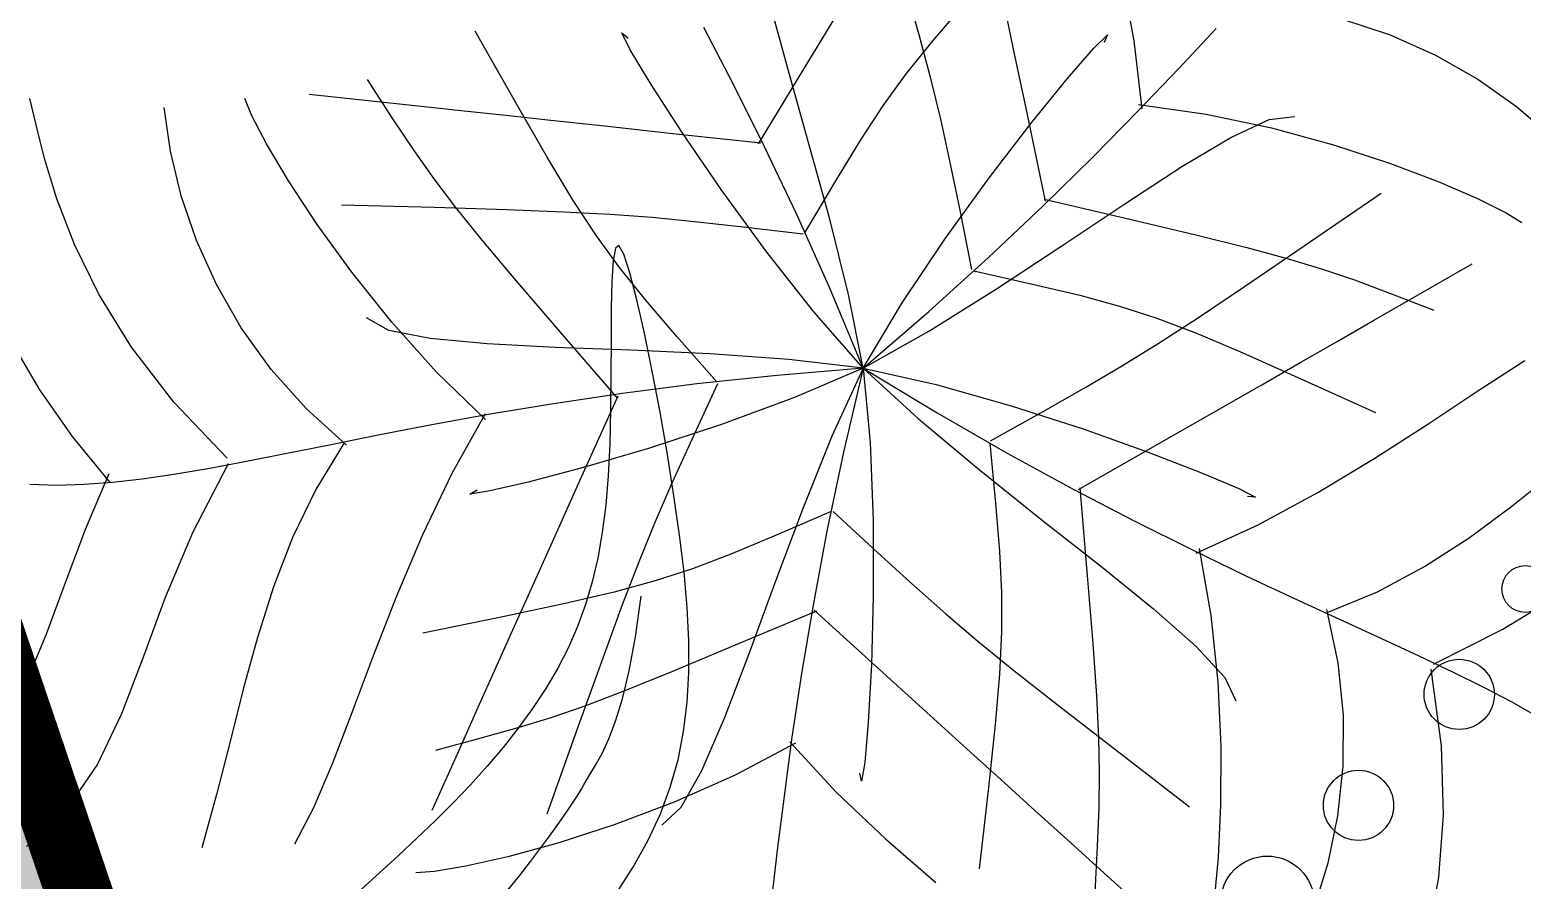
# Model space of a CAD drawing. Header units: millimetres. Extents: x -1030105 to 906887, y -616134 to 1220667.
# Drawn here: x -104676 to -103531, y 510093 to 510745 of the extents above; entities that cross this region are included whole.
import ezdxf

# ---------------------------------------------------------------- set-up
doc = ezdxf.new("R2010")
doc.units = ezdxf.units.MM
doc.header["$MEASUREMENT"] = 0
doc.linetypes.add('DASH', pattern=[0.35, 0.25, -0.1])
doc.linetypes.add('DASHED', pattern=[0.75, 0.5, -0.25])
doc.layers.add('A-Furniture', color=143, linetype='Continuous')
doc.layers.add('A-Tree', color=98, linetype='Continuous')
doc.layers.add('A-Wall', color=6, linetype='Continuous', lineweight=9)

# ---------------------------------------------------------------- blocks, each defined once
blk = doc.blocks.new('FUR')
at = {"layer": 'A-Furniture', "color": 8, "linetype": 'DASH', "ltscale": 50}
blk.add_open_spline([(-52657.18174468336, -15419.7190256638), (-53684.68530343773, -15761.4550650951), (-55944.28394347202, -15850.41732849472), (-58636.63205547673, -13705.47419053549), (-59018.49773840173, -10052.23631551804), (-57876.11176995137, -7685.960731683532), (-56880.61459291968, -6548.248811861849), (-56782.67322703003, -6441.870720701991)], degree=3, knots=[18289.98314026606, 18289.98314026606, 18289.98314026606, 18289.98314026606, 21462.80248467822, 24520.47386172318, 27657.55730020549, 31678.73250156143, 32103.72514403899, 32103.72514403899, 32103.72514403899, 32103.72514403899], dxfattribs=at)
blk = doc.blocks.new('CAY8')
at = {"color": 0, "linetype": 'ByBlock'}
for p, q in [((-557.3938696261157, 229.9603691298271), (-547.8639402056051, 238.0879167608673)), ((-566.4047751784947, 220.7084447261605), (-557.3938696261157, 229.9603691298271)), ((-529.1291118873614, 222.6156771424376), (-525.7962675628205, 226.4478168671649)), ((-574.7266659643847, 210.3654042997168), (-566.4047751784947, 220.7084447261605)), ((-534.1771942512187, 215.5189415606455), (-529.1291118873614, 222.6156771424376)), ((-482.3386541822165, 207.5884679366663), (-488.4286817521916, 221.3224016567492)), ((-449.5937243877688, 211.4690079040902), (-456.83089674443, 224.1828769493968)), ((-416.7712061167895, 203.7164701459933), (-424.066612782799, 221.536708998372)), ((-540.4725774658564, 205.5787181333817), (-534.1771942512187, 215.5189415606455)), ((-582.1895510869344, 198.9645086006076), (-574.7266659643847, 210.3654042997168)), ((-510.747772966175, 195.2770739056814), (-516.8282137294864, 211.2602769260211)), ((-442.9268877396735, 198.5672594000516), (-449.5937243877688, 211.4690079040902)), ((-396.7141912121133, 203.0162115733274), (-391.6166716450225, 209.4116316665695)), ((-547.5473243426732, 193.2161148739415), (-540.4725774658564, 205.5787181333817)), ((-475.5551392436882, 192.6084576991361), (-482.3386541822165, 207.5884679366663)), ((-410.3545528378509, 183.4893243508359), (-416.7712061167895, 203.7164701459933)), ((-401.9414920584222, 196.0155466181914), (-396.7141912121133, 203.0162115733274)), ((-588.623439648507, 186.5390183789441), (-582.1895510869344, 198.9645086006076)), ((-512.3606044728203, 187.8422923909693), (-505.9418902254674, 198.9026007555385)), ((-437.0785958647884, 185.3037793283311), (-442.9268877396735, 198.5672594000516)), ((-407.4110512876414, 188.3231732573859), (-401.9414920584222, 196.0155466181914)), ((-554.9334976935261, 178.8522397940487), (-547.5473243426732, 193.2161148739415)), ((-505.8641104859544, 182.4341494421842), (-510.747772966175, 195.2770739056814)), ((-468.530483204273, 176.5765939127978), (-475.5551392436882, 192.6084576991361)), ((-528.8949956708511, 166.6540602360055), (-539.8103094443923, 189.728823084175)), ((-517.5206264303979, 178.707533109935), (-512.3606044728203, 187.8422923909693)), ((-413.2353460013674, 179.8526279462185), (-407.4110512876414, 188.3231732573859)), ((-432.2970578273653, 171.5047155791926), (-437.0785958647884, 185.3037793283311)), ((-501.6613035335231, 171.3699867887062), (-505.8641104859544, 182.4341494421842)), ((-419.5268533027684, 170.5174471407827), (-413.2353460013674, 179.8526279462185)), ((-409.0996644252064, 182.551678090118), (-387.9325918826053, 182.0549317809655)), ((-387.9325918826053, 182.0549317809655), (-369.1204170304827, 179.5734140641234)), ((-562.1631603298792, 162.9082009060821), (-554.9334976935261, 178.8522397940487)), ((-521.9710355261104, 170.3198993019851), (-517.5206264303979, 178.707533109935)), ((-493.1637030583934, 160.0134672612567), (-480.8241519440107, 178.658963784017)), ((-461.7170323297378, 159.6870995455047), (-468.530483204273, 176.5765939127978)), ((-369.1204170304827, 179.5734140641234), (-352.585834899377, 175.6065559342187)), ((-352.585834899377, 175.6065559342187), (-338.2515405183203, 170.6537883855508)), ((-428.8304826916556, 156.9962160433588), (-432.2970578273653, 171.5047155791926)), ((-564.5138418767656, 162.6316658040832), (-564.2287910132563, 169.6328246443973)), ((-526.2609111872789, 161.5009673563418), (-521.9710355261104, 170.3198993019851)), ((-497.6234293520738, 160.7230691995373), (-501.6613035335231, 171.3699867887062)), ((-426.3980502948816, 160.2311672960586), (-419.5268533027684, 170.5174471407827)), ((-520.4836575158024, 148.7442344275569), (-528.8949956708511, 166.6540602360055)), ((-568.7683750635242, 145.8051062228787), (-562.1631603298792, 162.9082009060821)), ((-561.3908892303134, 151.4822163891677), (-564.5138418767656, 162.6316658040832)), ((-530.9393328405695, 151.0723136625547), (-526.2609111872789, 161.5009673563418)), ((-502.6604980956745, 145.4379338099916), (-493.1637030583934, 160.0134672612567)), ((-493.2345651866326, 149.1318799274613), (-497.6234293520738, 160.7230691995373)), ((-455.5671328871595, 142.1341975657651), (-461.7170323297378, 159.6870995455047)), ((-433.9598652631812, 148.9246750819239), (-426.3980502948816, 160.2311672960586)), ((-429.6877750555486, 156.9531823333546), (-414.8217997479205, 157.7185587842632)), ((-414.8217997479205, 157.7185587842632), (-400.4439684549998, 156.8858986028954)), ((-400.4439684549998, 156.8858986028954), (-386.6384441060054, 154.6065946029285)), ((-582.2682348797953, 140.4461434610657), (-591.408847836834, 152.2033529562632)), ((-555.6430690272518, 136.9833626435156), (-561.3908892303134, 151.4822163891677)), ((-386.6384441060054, 154.6065946029285), (-373.4893896300255, 151.0320395988911)), ((-536.5553799144818, 137.8555146098461), (-530.9393328405695, 151.0723136625547)), ((-513.9895497671878, 134.6363956933947), (-520.4836575158024, 148.7442344275569)), ((-487.9787882800647, 135.2349022262442), (-493.2345651866326, 149.1318799274613)), ((-442.3170312238708, 136.5982580254877), (-433.9598652631812, 148.9246750819239)), ((-373.4893896300255, 151.0320395988911), (-361.0809679558206, 146.3136264043951)), ((-574.2812047055322, 127.9640637561624), (-568.7683750635242, 145.8051062228787)), ((-509.9663292856112, 133.7321927650646), (-502.6604980956745, 145.4379338099916)), ((-361.0809679558206, 146.3136264043951), (-349.4973420130682, 140.6027478327251)), ((-572.4520528887351, 127.5246524686463), (-582.2682348797953, 140.4461434610657)), ((-466.1635207579584, 138.4586189779893), (-463.0849873619572, 142.6171325276318)), ((-463.0849873619572, 142.6171325276318), (-463.6372864373461, 140.4370648727654)), ((-450.5331311432874, 124.112110941498), (-455.5671328871595, 142.1341975657651)), ((-548.0535172211949, 119.9339908118436), (-555.6430690272518, 136.9833626435156)), ((-543.6581318356166, 120.6721465877654), (-536.5553799144818, 137.8555146098461)), ((-481.3401758777891, 117.6706193487353), (-487.9787882800647, 135.2349022262442)), ((-472.0525028752872, 129.0653048511904), (-466.1635207579584, 138.4586189779893)), ((-451.5727323776209, 123.2695538684948), (-442.3170312238708, 136.5982580254877)), ((-515.7329888584845, 123.696073461515), (-509.9663292856112, 133.7321927650646)), ((-508.8259272145206, 122.9675940677571), (-513.9895497671878, 134.6363956933947)), ((-591.6277328439446, 129.5552473305233), (-610.2219580934379, 129.1304904034132)), ((-572.932117834569, 128.773736451456), (-591.6277328439446, 129.5552473305233)), ((-562.0089620236668, 113.3461963345053), (-572.4520528887351, 127.5246524686463)), ((-479.9315499634231, 115.540970774784), (-472.0525028752872, 129.0653048511904)), ((-415.7309364694866, 126.5685303004884), (-408.9843531721035, 128.4609078810772)), ((-591.4065138082788, 118.3416673490738), (-594.410176080577, 122.5545779539989)), ((-594.410176080577, 122.5545779539989), (-592.5074783316068, 121.3556323652829)), ((-520.6122690447719, 114.1294052340545), (-515.7329888584845, 123.696073461515)), ((-504.4060446454805, 112.374879584424), (-508.8259272145206, 122.9675940677571)), ((-461.8301529237269, 108.9562003518386), (-451.5727323776209, 123.2695538684948)), ((-451.7200664056927, 125.144966178721), (-433.0486686639615, 125.4151389438794)), ((-433.0486686639615, 125.4151389438794), (-414.7415354125824, 124.4183533439082)), ((-425.3696475483939, 120.1530564887162), (-415.7309364694866, 126.5685303004884)), ((-414.7415354125824, 124.4183533439082), (-397.3437647140945, 122.4695145579699)), ((-552.7966680316877, 98.34378598546937), (-543.6581318356166, 120.6721465877654)), ((-539.4053697646432, 101.1329871384096), (-548.0535172211949, 119.9339908118436)), ((-437.3827027587813, 110.2061624241342), (-425.3696475483939, 120.1530564887162)), ((-397.3437647140945, 122.4695145579699), (-381.4004546313645, 119.883527767257)), ((-381.4004546313645, 119.883527767257), (-367.456703226866, 116.975298150408)), ((-584.2927367524444, 109.8382188335909), (-591.4065138082788, 118.3416673490738)), ((-488.9802782726965, 98.98939737553337), (-479.9315499634231, 115.540970774784)), ((-472.8028052226709, 95.07751454870049), (-481.3401758777891, 117.6706193487353)), ((-367.456703226866, 116.975298150408), (-356.0576085637931, 114.0597308886809)), ((-550.9876224443415, 97.81809141617305), (-562.0089620236668, 113.3461963345053)), ((-525.2559620744923, 103.8320174178534), (-520.6122690447719, 114.1294052340545)), ((-500.1431568491225, 101.495302277699), (-504.4060446454805, 112.374879584424)), ((-400.8985832363014, 93.93598275101431), (-382.3261971223528, 111.447556904177)), ((-573.8650901500205, 98.16555069083006), (-584.2927367524444, 109.8382188335909)), ((-473.1924770616151, 93.67583521634697), (-461.8301529237269, 108.9562003518386)), ((-451.2523184500151, 97.71952408367542), (-437.3827027587813, 110.2061624241342)), ((-530.315860177272, 91.60373934716517), (-525.2559620744923, 103.8320174178534)), ((-552.2002834869181, 98.62183409217141), (-576.3257956500074, 97.48396543743183)), ((-560.9198192387394, 84.44498120407115), (-573.8650901500205, 98.16555069083006)), ((-530.4817626108834, 81.37923786792999), (-539.4053697646432, 101.1329871384096)), ((-495.4505186133883, 88.965912181362), (-500.1431568491225, 101.495302277699)), ((-498.3783040526523, 80.51436528085651), (-488.9802782726965, 98.98939737553337)), ((-595.0818653860897, 96.59793175597042), (-609.9228009681956, 95.89379316142913)), ((-576.3257956500074, 97.48396543743183), (-595.0818653860897, 96.59793175597042)), ((-539.4366943115583, 80.84765406869155), (-550.9876224443415, 97.81809141617305)), ((-473.2515376457504, 95.55878836633383), (-449.1920418083955, 93.76736685017568)), ((-466.4607109725748, 83.68481744486235), (-451.2523184500151, 97.71952408367542)), ((-415.3325933417709, 80.40188424651024), (-400.8985832363014, 93.93598275101431)), ((-368.0686793536279, 85.52194599921677), (-354.7467094988297, 96.24387016711444)), ((-536.4437555838504, 76.24440035715998), (-530.315860177272, 91.60373934716517)), ((-485.7628889914322, 77.44609620422307), (-473.1924770616151, 93.67583521634697)), ((-449.1920418083955, 93.76736685017568), (-430.6548166285556, 92.3222010913396)), ((-430.6548166285556, 92.3222010913396), (-416.3494397782761, 91.06523844454387)), ((-416.3494397782761, 91.06523844454387), (-404.9854889286853, 89.83842626470323)), ((-404.9854889286853, 89.83842626470323), (-395.2725417517631, 88.48371190679791)), ((-600.447227595947, 75.22217484450994), (-609.3224228992531, 85.78770611924301)), ((-489.7413847271364, 73.42375933037147), (-495.4505186133883, 88.965912181362)), ((-395.2725417517631, 88.48371190679791), (-385.9201759199477, 86.84304272534973)), ((-385.9201759199477, 86.84304272534973), (-375.637969104695, 84.7583660758628)), ((-546.2531692560715, 69.79782865692141), (-560.9198192387394, 84.44498120407115)), ((-482.4900966758269, 69.09371848515184), (-466.4607109725748, 83.68481744486235)), ((-378.7738916518774, 76.90862505730365), (-368.0686793536279, 85.52194599921677)), ((-375.637969104695, 84.7583660758628), (-363.1354989780502, 82.07162931194216)), ((-527.4048377851996, 62.34220064919828), (-539.4366943115583, 80.84765406869155)), ((-522.065831713071, 61.47162924499025), (-530.4817626108834, 81.37923786792999)), ((-507.3052435531627, 61.21965511784401), (-498.3783040526523, 80.51436528085651)), ((-426.7431556430656, 69.86605883240009), (-415.3325933417709, 80.40188424651024)), ((-592.6843067429854, 66.63642425768376), (-600.447227595947, 75.22217484450994)), ((-578.4169932778004, 73.91054705655733), (-589.8570822392121, 72.98031772998547)), ((-566.7525956112859, 74.60281999447216), (-578.4169932778004, 73.91054705655733)), ((-553.3863325517868, 75.19398969810754), (-566.7525956112859, 74.60281999447216)), ((-536.8406474112253, 75.82090932295432), (-553.3863325517868, 75.19398969810754)), ((-499.6445729124734, 60.28462105596736), (-485.7628889914322, 77.44609620422307)), ((-387.9977968679432, 69.49250382983337), (-378.7738916518774, 76.90862505730365)), ((-602.5504191840573, 71.67527885992058), (-617.9745608006106, 69.85857729133022)), ((-589.8570822392121, 72.98031772998547), (-602.5504191840573, 71.67527885992058)), ((-530.6613854387015, 55.34541133220227), (-546.2531692560715, 69.79782865692141)), ((-489.2159745000226, 73.17715869807034), (-472.7147512470819, 72.09548061064743)), ((-472.7147512470819, 72.09548061064743), (-459.5213732012544, 71.06197728368898)), ((-459.5213732012544, 71.06197728368898), (-448.2929953548646, 69.8276306012649)), ((-448.2929953548646, 69.8276306012649), (-437.6867726999753, 68.14342244724867)), ((-436.2451983452102, 61.34930394943694), (-426.7431556430656, 69.86605883240009)), ((-396.8758454762556, 62.36217880487129), (-387.9977968679432, 69.49250382983337)), ((-585.0936450837598, 59.03968998000528), (-592.6843067429854, 66.63642425768376)), ((-498.8226919101853, 54.93790318232823), (-482.4900966758269, 69.09371848515184)), ((-437.6867726999753, 68.14342244724867), (-426.3598602293041, 65.76033470531729)), ((-426.3598602293041, 65.76033470531729), (-412.9694129349791, 62.42934925973714)), ((-514.9407130246236, 42.20904751358648), (-527.4048377851996, 62.34220064919828)), ((-514.9407130246236, 42.20904751358648), (-522.065831713071, 61.47162924499025)), ((-444.9536496529672, 53.87241703896325), (-436.2451983452102, 61.34930394943694)), ((-412.9694129349791, 62.42934925973714), (-396.1725858089321, 57.90144799411974)), ((-406.5434879520308, 54.60624647094119), (-396.8758454762556, 62.36217880487129)), ((-576.7352273631677, 51.44120763179853), (-585.0936450837598, 59.03968998000528)), ((-514.9407130246236, 42.20904751358648), (-507.3052435531627, 61.21965511784401)), ((-514.9407130246236, 42.20904751358648), (-499.6445729124734, 60.28462105596736)), ((-396.1725858089321, 57.90144799411974), (-374.6265338439462, 51.92761279286242)), ((-514.9407130246236, 42.20904751358648), (-530.6613854387015, 55.34541133220227)), ((-514.9407130246236, 42.20904751358648), (-498.8226919101853, 54.93790318232823)), ((-453.983437771034, 46.45619554258337), (-444.9536496529672, 53.87241703896325)), ((-418.1361747689789, 45.31330331610843), (-406.5434879520308, 54.60624647094119)), ((-598.4377251348978, 39.14359026712373), (-612.5852082136971, 51.20866150500842)), ((-566.6690383246005, 42.85021283319111), (-576.7352273631677, 51.44120763179853)), ((-464.4494909036493, 38.12143690111589), (-453.983437771034, 46.45619554258337)), ((-432.7893564023161, 33.5719458280455), (-418.1361747689789, 45.31330331610843)), ((-553.9550627124972, 32.27594120535832), (-566.6690383246005, 42.85021283319111)), ((-535.4622996625676, 41.38512206564519), (-556.9962262383397, 39.53288552654158)), ((-514.9407130246236, 42.20904751358648), (-537.9401058788408, 36.57644690948109)), ((-514.9407130246236, 42.20904751358648), (-535.4622996625676, 41.38512206564519)), ((-514.9407130246236, 42.20904751358648), (-532.2920923737674, 31.3171592378585)), ((-514.9407130246236, 42.20904751358648), (-520.4986323813264, 22.43725185123367)), ((-514.9407130246236, 42.20904751358648), (-516.6909947685544, 18.59475575963188)), ((-514.9407130246236, 42.20904751358648), (-509.9437827997517, 22.34112653874945)), ((-514.9407130246236, 42.20904751358648), (-497.8541094556404, 30.81333122327669)), ((-514.9407130246236, 42.20904751358648), (-494.5010609570145, 40.82188534081979)), ((-514.9407130246236, 42.20904751358648), (-493.0230537781154, 33.2472131932609)), ((-578.5407044649892, 37.15027502142948), (-599.0939460551726, 34.73522767526629)), ((-580.0261552743959, 23.55248298603146), (-598.4377251348978, 39.14359026712373)), ((-556.9962262383397, 39.53288552654158), (-578.5407044649892, 37.15027502142948)), ((-494.5010609570145, 40.82188534081979), (-473.3921251130942, 38.29425470030583)), ((-477.4667372563617, 27.88893855577226), (-464.4494909036493, 38.12143690111589)), ((-473.3921251130942, 38.29425470030583), (-452.9171757711429, 35.065299930744)), ((-386.7654242800254, 27.89303371137248), (-372.8080327155167, 39.59215134982696)), ((-599.0939460551726, 34.73522767526629), (-617.6541627225943, 32.78568061359874)), ((-537.9401058788408, 36.57644690948109), (-559.2578860812628, 30.85197095170042)), ((-493.0230537781154, 33.2472131932609), (-472.4118447672208, 25.34813471244888)), ((-452.9171757711429, 35.065299930744), (-434.3794832098338, 31.57416537227436)), ((-451.6384833260799, 18.47077049566906), (-432.7893564023161, 33.5719458280455)), ((-559.2578860812628, 30.85197095170042), (-578.9671641985824, 25.1105390243265)), ((-553.6749451245105, 31.76760871993065), (-558.1916070221032, 15.83799823256595)), ((-532.2920923737674, 31.3171592378585), (-550.8552842185436, 20.9545342007641)), ((-497.8541094556404, 30.81333122327669), (-479.3440795787665, 19.6544975957022)), ((-434.3794832098338, 31.57416537227436), (-419.082317708102, 28.25999536398922)), ((-578.9671641985824, 25.1105390243265), (-597.1410507976889, 19.4270705096078)), ((-477.5389077051277, 27.31303994924565), (-473.4684862854974, 11.28518713643462)), ((-472.4118447672208, 25.34813471244888), (-453.0919748091674, 18.40822770309933)), ((-419.082317708102, 28.25999536398922), (-408.3289495442277, 25.56193424583216)), ((-408.3289495442277, 25.56193424583216), (-403.4226489977355, 23.91912635676454)), ((-401.558802646503, 16.61998675982068), (-386.7654242800254, 27.89303371137248)), ((-580.1063017785109, 24.20559998363933), (-586.4793176364165, 0.9092536805856071)), ((-550.8552842185436, 20.9545342007641), (-569.3177981892786, 11.53194021872514)), ((-520.4986323813264, 22.43725185123367), (-525.3914000185159, 1.384898091755531)), ((-509.9437827997517, 22.34112653874945), (-505.8246824824946, 1.484254728626183)), ((-403.4226489977355, 23.91912635676454), (-405.6666863472328, 23.77071603705735)), ((-597.1410507976889, 19.4270705096078), (-613.8526564457989, 13.87648479149539)), ((-516.6909947685544, 18.59475575963188), (-517.834250971775, -3.448618369655378)), ((-479.3440795787665, 19.6544975957022), (-460.5137672417532, 8.918543415655222)), ((-453.0919748091674, 18.40822770309933), (-435.0483327216407, 12.32390779860179)), ((-451.319430670299, 19.04626217926307), (-445.5883806868496, -4.389257807995818)), ((-417.1432334786059, 6.263235557076769), (-401.558802646503, 16.61998675982068)), ((-558.1916070221032, 15.83799823256595), (-561.7597736596272, 2.943245166296037)), ((-435.0483327216407, 12.32390779860179), (-418.2658073221955, 6.991590630970677)), ((-569.3177981892786, 11.53194021872514), (-586.3671439150548, 3.460145107181233)), ((-473.4684862854974, 11.28518713643462), (-470.374428329922, -1.581831117617185)), ((-460.5137672417532, 8.918543415655222), (-442.4663162921552, -1.208534533054262)), ((-418.2658073221955, 6.991590630970677), (-402.7292874286486, 2.307691833726494)), ((-416.5277129424849, 7.711247894048938), (-410.5009841628471, -9.962818620651888)), ((-586.3671439150548, 3.460145107181233), (-600.6908310262643, -2.850083317838653)), ((-586.4793176364165, 0.9092536805856071), (-591.4325938258171, -17.20262812744295)), ((-561.7597736596272, 2.943245166296037), (-564.7058800794239, -8.364180345319255)), ((-517.5498646212927, 2.034697357705227), (-531.5354290884043, -6.789382359964293)), ((-525.3914000185159, 1.384898091755531), (-529.7830126788303, -19.84138545288261)), ((-516.9798506034913, 2.144021638379854), (-503.2256160314701, -7.074099445611864)), ((-505.8246824824946, 1.484254728626183), (-502.5684936513917, -18.98638116199254)), ((-402.7292874286486, 2.307691833726494), (-388.4236618580308, -1.831372961378293)), ((-600.6908310262643, -2.850083317838653), (-610.9763691523822, -6.98797724004362)), ((-517.834250971775, -3.448618369655378), (-518.4643266090843, -23.96745579247181)), ((-470.374428329922, -1.581831117617185), (-468.0786022117954, -12.64208713785592)), ((-442.4663162921552, -1.208534533054262), (-426.3048705775927, -10.54073946491371)), ((-388.4236618580308, -1.831372961378293), (-375.3338194277658, -5.529188120692197)), ((-610.9763691523822, -6.98797724004362), (-615.9112679233422, -8.542768844255988)), ((-615.9112679233422, -8.542768844255988), (-614.1830369690124, -7.103690313726474)), ((-531.5354290884043, -6.789382359964293), (-542.8165741543471, -13.7081336483152)), ((-503.2256160314701, -7.074099445611864), (-492.0646012317211, -14.45232541357655)), ((-445.5883806868496, -4.389257807995818), (-441.2344973899726, -22.46578738822245)), ((-564.7058800794239, -8.364180345319255), (-567.356361323049, -19.5318081698988)), ((-426.3048705775927, -10.54073946491371), (-413.1325739460135, -18.89207459598219)), ((-410.5009841628471, -9.962818620651888), (-405.7917683099495, -27.6819606843037)), ((-542.8165741543471, -13.7081336483152), (-552.6260534275989, -19.30940111038763)), ((-543.1442650845474, -16.01394070440256), (-550.717114642137, -16.74625113665206)), ((-533.8000156901599, -15.40711942019516), (-543.1442650845474, -16.01394070440256)), ((-523.1789709761633, -14.93631776169605), (-533.8000156901599, -15.40711942019516)), ((-511.7757354589612, -14.61206620676785), (-523.1789709761633, -14.93631776169605)), ((-500.0849136561355, -14.44489523386255), (-511.7757354589612, -14.61206620676785)), ((-488.6011100840242, -14.44533532064634), (-500.0849136561355, -14.44489523386255)), ((-492.0646012317211, -14.45232541357655), (-482.2209974671187, -20.74842576715128)), ((-477.7282810385059, -14.62980380363115), (-488.6011100840242, -14.44533532064634)), ((-467.5077899274675, -15.03826545431912), (-477.7282810385059, -14.62980380363115)), ((-468.0786022117954, -12.64208713785592), (-466.402876305232, -23.24965324850746)), ((-457.8903519370924, -15.71657190246879), (-467.5077899274675, -15.03826545431912)), ((-448.8266822546775, -16.71057477724935), (-457.8903519370924, -15.71657190246879)), ((-591.4325938258171, -17.20262812744295), (-595.3490195344839, -31.53478741302206)), ((-567.356361323049, -19.5318081698988), (-570.0376524327785, -32.00716817427565)), ((-552.6260534275989, -19.30940111038763), (-562.1966205161134, -24.18102935085881)), ((-556.0239598457392, -17.59352023855718), (-558.5701961789509, -18.5452175321243)), ((-558.5701961789509, -18.5452175321243), (-558.0276057220017, -19.59258588322518)), ((-558.0276057220017, -19.59258588322518), (-554.7335169480702, -20.73396153031172)), ((-550.717114642137, -16.74625113665206), (-556.0239598457392, -17.59352023855718)), ((-529.7830126788303, -19.84138545288261), (-533.837467104122, -40.13497047071542)), ((-502.5684936513917, -18.98638116199254), (-500.1602978844585, -37.69559437759563)), ((-440.2674960660788, -18.06612570887773), (-448.8266822546775, -16.71057477724935)), ((-432.1635085581347, -19.82907632698152), (-440.2674960660788, -18.06612570887773)), ((-424.4654349170942, -22.04527826125377), (-432.1635085581347, -19.82907632698152)), ((-413.1325739460135, -18.89207459598219), (-404.0525702451687, -26.07654314166393)), ((-562.1966205161134, -24.18102935085881), (-572.7610290283683, -28.91086297276888)), ((-554.7335169480702, -20.73396153031172), (-549.1916449271648, -21.96945405701081)), ((-549.1916449271648, -21.96945405701081), (-541.9057047305378, -23.29917304557421)), ((-541.9057047305378, -23.29917304557421), (-533.3794114280663, -24.72322807877754)), ((-518.4643266090843, -23.96745579247181), (-518.6750666560674, -43.00813742707942)), ((-482.2209974671187, -20.74842576715128), (-472.4189960007334, -26.7201700101341)), ((-466.402876305232, -23.24965324850746), (-465.1691189834946, -34.75860177464892)), ((-441.2344973899726, -22.46578738822245), (-438.0093353480388, -36.45943207920755)), ((-417.1239903299265, -24.76058314145303), (-424.4654349170942, -22.04527826125377)), ((-517.3097735006577, -25.4560819500166), (-537.8272856569656, -38.14860832998784)), ((-533.3794114280663, -24.72322807877754), (-524.1164800908718, -26.24172873978932)), ((-524.1164800908718, -26.24172873978932), (-514.620625789159, -27.85478461046841)), ((-517.9556913090037, -25.33048155309916), (-497.7689195571129, -38.59054672778257)), ((-514.620625789159, -27.85478461046841), (-505.3955635933944, -29.56250527444172)), ((-472.4189960007334, -26.7201700101341), (-461.3827880953741, -33.12532764435855)), ((-452.124185160339, -30.96495659481116), (-462.908302246351, -27.6529526651193)), ((-410.0874385416082, -28.01875846271832), (-417.1239903299265, -24.76058314145303)), ((-403.2942375323528, -31.85523517981164), (-410.0874385416082, -28.01875846271832)), ((-405.7917683099495, -27.6819606843037), (-402.2690173265273, -44.83044818046437)), ((-404.0525702451687, -26.07654314166393), (-400.168003322482, -31.90814831723219)), ((-595.3490195344839, -31.53478741302206), (-598.6114839488782, -43.49196614990615)), ((-572.7610290283683, -28.91086297276888), (-585.5520325723828, -34.08674658066411)), ((-570.0376524327785, -32.00716817427565), (-573.0761884509539, -47.23779022515191)), ((-505.3955635933944, -29.56250527444172), (-496.8481402930684, -31.37064954080961)), ((-496.8481402930684, -31.37064954080961), (-488.9977295551416, -33.30757312645983)), ((-443.2324288219588, -34.14093946267349), (-452.124185160339, -30.96495659481116)), ((-396.6803938417561, -36.30336011444706), (-403.2942375323528, -31.85523517981164)), ((-585.5520325723828, -34.08674658066411), (-601.8023847565692, -40.2965247777156)), ((-488.9977295551416, -33.30757312645983), (-481.766836764813, -35.40728097414649)), ((-481.766836764813, -35.40728097414649), (-475.0779673072811, -37.70377802721305)), ((-465.1691189834946, -34.75860177464892), (-464.1991986208941, -48.5230050408336)), ((-461.3827880953741, -33.12532764435855), (-447.8365650140458, -40.72166817277139)), ((-436.0178925327473, -37.15018749044793), (-443.2324288219588, -34.14093946267349)), ((-438.0093353480388, -36.45943207920755), (-435.6644491300085, -47.64629739802149)), ((-390.1819140089556, -41.39648008604672), (-396.6803938417561, -36.30336011444706)), ((-601.8023847565692, -40.2965247777156), (-622.7448391884882, -48.12804216807672)), ((-537.8272856569656, -38.14860832998784), (-553.673662976149, -47.8753522504976)), ((-533.837467104122, -40.13497047071542), (-537.718760036636, -58.38922864886081)), ((-500.1602978844585, -37.69559437759563), (-498.5851767611512, -53.26819816385068)), ((-497.7689195571129, -38.59054672778257), (-482.0741428617748, -48.8982716034061)), ((-475.0779673072811, -37.70377802721305), (-468.8536265684652, -40.2310692292649)), ((-468.8536265684652, -40.2310692292649), (-463.0163199336293, -43.02315952318713)), ((-447.8365650140458, -40.72166817277139), (-430.5045180199504, -50.26696109825389)), ((-430.2654355930626, -39.96198690059646), (-436.0178925327473, -37.15018749044793)), ((-425.7599173035251, -42.54562391610489), (-430.2654355930626, -39.96198690059646)), ((-598.6114839488782, -43.49196614990615), (-601.6028762563783, -54.47890631184964)), ((-518.6750666560674, -43.00813742707942), (-518.5603160884402, -60.61704419213311)), ((-463.0163199336293, -43.02315952318713), (-457.4885527882343, -46.11405385258513)), ((-422.2861969658679, -44.87038475891131), (-425.7599173035251, -42.54562391610489)), ((-419.629133880253, -46.90555565206705), (-422.2861969658679, -44.87038475891131)), ((-402.2690173265273, -44.83044818046437), (-399.8016831526966, -60.79255099184047)), ((-383.7348045724339, -47.16794191606277), (-390.1819140089556, -41.39648008604672)), ((-573.0761884509539, -47.23779022515191), (-576.7984044190653, -66.67120419014645)), ((-553.673662976149, -47.8753522504976), (-565.9857800653972, -55.26693764934862)), ((-482.0741428617748, -48.8982716034061), (-469.6536914818407, -57.05189457972847)), ((-464.1991986208941, -48.5230050408336), (-463.3149835914137, -65.89693537207313)), ((-457.4885527882343, -46.11405385258513), (-452.1928305174788, -49.53775716073687)), ((-435.6644491300085, -47.64629739802149), (-433.951393304842, -57.30248886193112)), ((-417.5735873474969, -48.62042281751019), (-419.629133880253, -46.90555565206705)), ((-415.923442687299, -50.00584539706142), (-417.5735873474969, -48.62042281751019)), ((-452.1928305174788, -49.53775716073687), (-447.0639156795278, -53.3173964645739)), ((-430.5045180199504, -50.26696109825389), (-408.1108383754381, -62.51897592355635)), ((-414.5586892920091, -51.13897420919056), (-415.923442687299, -50.00584539706142)), ((-413.3783425725978, -52.11853299225004), (-414.5586892920091, -51.13897420919056)), ((-412.2814179404286, -53.04324548321711), (-413.3783425725978, -52.11853299225004)), ((-411.166930806341, -54.01183542011677), (-412.2814179404286, -53.04324548321711)), ((-601.6028762563783, -54.47890631184964), (-604.7060856441658, -65.9003498716902)), ((-565.9857800653972, -55.26693764934862), (-575.9005115327509, -60.95398846381977)), ((-498.5851767611512, -53.26819816385068), (-497.8282118599436, -64.3290057653121)), ((-469.6536914818407, -57.05189457972847), (-459.2898956749832, -63.84965405474031)), ((-447.0639156795278, -53.3173964645739), (-442.0855995214642, -57.43258707865425)), ((-409.9338965813713, -55.12302654058112), (-411.166930806341, -54.01183542011677)), ((-408.4813306764245, -56.47554258315904), (-409.9338965813713, -55.12302654058112)), ((-406.7082485028641, -58.16810728423843), (-408.4813306764245, -56.47554258315904)), ((-575.9005115327509, -60.95398846381977), (-584.5547319846792, -65.56712863263056)), ((-537.718760036636, -58.38922864886081), (-541.5908882186832, -73.49753167627023)), ((-518.5603160884402, -60.61704419213311), (-518.2139198805435, -76.84055700628778)), ((-442.0855995214642, -57.43258707865425), (-437.2539304622896, -61.85206639020726)), ((-433.951393304842, -57.30248886193112), (-432.6217224410411, -66.70411198853071)), ((-404.5385457371067, -60.27896834072999), (-406.7082485028641, -58.16810728423843)), ((-401.9956391210853, -62.80446927997946), (-404.5385457371067, -60.27896834072999)), ((-399.8016831526966, -60.79255099184047), (-398.2587177311925, -74.95253900166244)), ((-517.3387806575538, -62.04768385404714), (-532.2854551727123, -73.24103044432377)), ((-518.9061285324042, -61.90974945714515), (-504.2404188387718, -73.53101182479259)), ((-497.8282118599436, -64.3290057653121), (-497.8744847588514, -69.50283042666524)), ((-459.2898956749832, -63.84965405474031), (-449.765085699988, -70.08978842774195)), ((-437.2539304622896, -61.85206639020726), (-432.5649569210709, -66.54457178705161)), ((-399.1278256616552, -65.72047758782537), (-401.9956391210853, -62.80446927997946)), ((-604.7060856441658, -65.9003498716902), (-608.3040012988986, -79.16103880324772)), ((-584.5547319846792, -65.56712863263056), (-593.0853160288952, -69.73698209266695)), ((-576.7984044190653, -66.67120419014645), (-581.5307353794542, -91.75493993576492)), ((-497.8744847588514, -69.50283042666524), (-498.7090770375926, -67.41448539383964)), ((-463.3149835914137, -65.89693537207313), (-462.3383422680545, -88.2344650925279)), ((-432.6217224410411, -66.70411198853071), (-431.4269911078281, -77.12727229430129)), ((-432.5649569210709, -66.54457178705161), (-428.0147273181192, -71.47884065798826)), ((-395.9834023654748, -69.0028607495824), (-399.1278256616552, -65.72047758782537)), ((-392.6106662403163, -72.62748625141649), (-395.9834023654748, -69.0028607495824)), ((-593.0853160288952, -69.73698209266695), (-602.6291382729814, -74.09417278219007)), ((-532.2854551727123, -73.24103044432377), (-547.6821329666618, -83.19527689133065)), ((-449.765085699988, -70.08978842774195), (-439.8615918145933, -76.5705360976408)), ((-428.0147273181192, -71.47884065798826), (-423.5992900717156, -76.62361038965719)), ((-389.0579142927072, -76.57022157910069), (-392.6106662403163, -72.62748625141649)), ((-602.6291382729814, -74.09417278219007), (-614.3230733234068, -79.26932463893718)), ((-541.5908882186832, -73.49753167627023), (-545.6178483927706, -84.35325124012707)), ((-518.2139198805435, -76.84055700628778), (-517.7297230088134, -91.72505678728157)), ((-504.2404188387718, -73.53101182479259), (-488.9477087573814, -84.1167876315576)), ((-439.8615918145933, -76.5705360976408), (-428.3617442774539, -84.0901354632133)), ((-431.4269911078281, -77.12727229430129), (-430.118753873443, -89.84807529762293)), ((-423.5992900717156, -76.62361038965719), (-419.3146936016474, -81.94761837079386)), ((-398.2587177311925, -74.95253900166244), (-397.5090730029824, -86.69468209302977)), ((-608.3040012988986, -79.16103880324772), (-612.7795124082168, -95.66571507935987)), ((-547.6821329666618, -83.19527689133065), (-562.9027238234539, -91.8447862336161)), ((-545.6178483927706, -84.35325124012707), (-549.9636373004887, -89.84975902840051)), ((-488.9477087573814, -84.1167876315576), (-473.508115501716, -93.77582965998408)), ((-428.3617442774539, -84.0901354632133), (-414.0478733465043, -93.44682492343236)), ((-419.3146936016474, -81.94761837079386), (-415.156986326785, -87.41960198934794)), ((-415.156986326785, -87.41960198934794), (-411.1188322274229, -93.00939558983191)), ((-397.5090730029824, -86.69468209302977), (-397.4217009099502, -95.40325014904192)), ((-562.9027238234539, -91.8447862336161), (-577.3211375256997, -99.12392151169297)), ((-517.7297230088134, -91.72505678728157), (-517.2015704476562, -105.3169244538349)), ((-473.508115501716, -93.77582965998408), (-458.4017562855861, -102.616890692354)), ((-411.1188322274229, -93.00939558983191), (-407.1793575222819, -98.69122134530153)), ((-397.4217009099502, -95.40325014904192), (-397.8655533930632, -100.4625130533877)), ((-577.3211375256997, -99.12392151169297), (-590.3112838557481, -104.9670457656812)), ((-516.4668784278019, -100.7313272135416), (-528.0438280991566, -110.0885308159031)), ((-517.1351479389541, -101.2700460243632), (-505.8027476819971, -110.9700669715148)), ((-407.1793575222819, -98.69122134530153), (-403.3143039910483, -104.4403983857028)), ((-590.3112838557481, -104.9670457656812), (-601.2470725973235, -109.3085220349149)), ((-517.2015704476562, -105.3169244538349), (-516.7143619921026, -117.6774879148634)), ((-458.4017562855861, -102.616890692354), (-444.1087483224746, -110.7487235108183)), ((-403.3143039910483, -104.4403983857028), (-399.4994134139324, -110.2322458411782)), ((-601.2470725973235, -109.3085220349149), (-609.5024135333642, -112.0827133594485)), ((-528.0438280991566, -110.0885308159031), (-540.1651633323181, -117.865971772726)), ((-399.4994134139324, -110.2322458411782), (-395.7104275702277, -116.0420828417391)), ((-609.5024135333642, -112.0827133594485), (-614.4512164463504, -113.2239827794019)), ((-505.8027476819971, -110.9700669715148), (-493.8235159834858, -119.3232265093957)), ((-444.1087483224746, -110.7487235108183), (-431.1092088253408, -118.2800808980519)), ((-540.1651633323181, -117.865971772726), (-552.6738084234003, -124.1366597142533)), ((-516.7143619921026, -117.6774879148634), (-516.3172167145076, -128.9278630384269)), ((-431.1092088253408, -118.2800808980519), (-419.8832550077332, -125.3197156362712)), ((-493.8235159834858, -119.3232265093957), (-481.2960704882917, -126.6160675767369)), ((-552.6738084234003, -124.1366597142533), (-565.4126876692371, -128.9736042709246)), ((-419.8832550077332, -125.3197156362712), (-410.9110040833966, -131.9763805080856)), ((-565.4126876692371, -128.9736042709246), (-578.2247253671867, -132.4498150742274)), ((-516.3172167145076, -128.9278630384269), (-516.0503085053624, -139.2041126844833)), ((-481.2960704882917, -126.6160675767369), (-468.3190288418755, -133.1351331120732)), ((-590.9528458132972, -134.638301754143), (-603.4399733049268, -135.6120739414382)), ((-578.2247253671867, -132.4498150742274), (-590.9528458132972, -134.638301754143)), ((-518.0765915230713, -133.5423331124093), (-535.4930930858009, -145.5821499809299)), ((-516.510230826867, -133.5632999696809), (-499.4298312830997, -146.1557904991405)), ((-468.3190288418755, -133.1351331120732), (-454.9910086895015, -139.1669660545285)), ((-603.4399733049268, -135.6120739414382), (-615.5290321381235, -135.4441412672077)), ((-516.0503085053624, -139.2041126844833), (-515.9538112565988, -148.6422997117461)), ((-454.9910086895015, -139.1669660545285), (-441.4106276764342, -144.9981093421793)), ((-535.4930930858009, -145.5821499809299), (-552.1710617593908, -154.6320789176152)), ((-499.4298312830997, -146.1557904991405), (-483.053249719922, -156.2845341268239)), ((-441.4106276764342, -144.9981093421793), (-427.6765034481341, -150.9151059134292)), ((-515.9538112565988, -148.6422997117461), (-516.0678988594282, -157.3784869793872)), ((-427.6765034481341, -150.9151059134292), (-413.8872536494728, -157.2044987071404)), ((-552.1710617593908, -154.6320789176152), (-567.8794804052577, -161.1416068060844)), ((-516.0678988594282, -157.3784869793872), (-516.4327452049965, -165.5487373457272)), ((-483.053249719922, -156.2845341268239), (-467.6690306902583, -164.9375109588564)), ((-567.8794804052577, -161.1416068060844), (-582.3873318849492, -165.5602205289088)), ((-582.3873318849492, -165.5602205289088), (-595.4635990596853, -168.3374069698384)), ((-516.5310881492314, -166.1855602444393), (-530.6014597545418, -174.4117921842462)), ((-518.9289297499326, -166.1534634209875), (-505.1011874950473, -174.8490568786056)), ((-516.4327452049965, -165.5487373457272), (-517.0885241849082, -173.2891136707894)), ((-467.6690306902583, -164.9375109588564), (-453.5657187465749, -173.1027011007081)), ((-616.3973119406128, -170.7654455365609), (-623.7927233696373, -171.3152714294611)), ((-606.8772647913411, -169.9226530110518), (-616.3973119406128, -170.7654455365609)), ((-595.4635990596853, -168.3374069698384), (-606.8772647913411, -169.9226530110518)), ((-530.6014597545418, -174.4117921842462), (-544.6091690801095, -181.1822337451576)), ((-517.0885241849082, -173.2891136707894), (-518.0754096902438, -180.7356788132874)), ((-505.1011874950473, -174.8490568786056), (-491.4015156793012, -182.6618588314868)), ((-453.5657187465749, -173.1027011007081), (-441.0318584416655, -181.7680846585044)), ((-544.6091690801095, -181.1822337451576), (-558.4459578805236, -186.5521396889217)), ((-518.0754096902438, -180.7356788132874), (-519.4379069399856, -188.0062675644058)), ((-491.4015156793012, -182.6618588314868), (-478.0440099634125, -190.2183610699412)), ((-441.0318584416655, -181.7680846585044), (-430.3559943280616, -191.9216417379121)), ((-478.0440099634125, -190.2183610699412), (-465.2427660080994, -198.1450553850646)), ((-430.3559943280616, -191.9216417379121), (-421.826670958164, -204.5513524444668))]:
    blk.add_line(p, q, dxfattribs=at)
for centre, radius in [((-426.6592674516778, 211.5445846276652), 6.40257541686573), ((-401.0320360850292, 189.1356083871815), 9.60384426601566), ((-375.4048047188389, 157.1227878810478), 9.60384426601566), ((-352.9809772729477, 128.3112550827882), 12.81361568325039)]:
    blk.add_circle(centre, radius, dxfattribs=at)
blk = doc.blocks.new('CÂY')
at = {"layer": 'A-Tree', "color": 8, "ltscale": 10, "xscale": 2.803183510899544, "yscale": 2.803183510899544, "zscale": 2.803183510899544, "rotation": 279.0824280019125}
blk.add_blockref('CAY8', (-14732.21739931472, -69.75649958464783), dxfattribs=at)
blk = doc.blocks.new('BỐ TRÍ LAY OUT')
at = {"layer": 'A-Furniture', "color": 3}
for name, p in [('CÂY', (4286.75486311756, 4469.288343299762)), ('FUR', (48783.7433631176, 18654.71482977469))]:
    blk.add_blockref(name, p, dxfattribs=at)
blk = doc.blocks.new('TƯỜNG KIẾN TRÚC')
at = {"color": 0, "const_width": 50}
blk.add_lwpolyline([(-57246.21905261721, -42602.37068987137), (-59409.74643573305, -42969.45567016874, 0.3659412979444954), (-61135.38700251374, -45121.87329179677, 0.0450071005246337), (-60690.77560484735, -49470.92558191495, 0.1620892894414481), (-56830.91708503431, -56364.14356976992, 0.1933850795687879), (-54279.94149597501, -57092.5587343435, 0.2015619879370782), (-51129.45223710453, -55388.36867325811, 392.1318763364482)], format="xyb", dxfattribs=at)
blk = doc.blocks.new('KIẾN TRÚC')
h = blk.add_hatch(color=9)
h.dxf.hatch_style = 1
edge = h.paths.add_edge_path(flags=16)
edge.add_line((62281.95049999998, 27412.02927138517), (55232.82389649404, 27412.02927138505))
edge.add_arc((32545.50878812408, 30716.66293956665), 22926.72829924391, 284.53695158247865, 351.7125813344091, ccw=False)
edge.add_line((38300.21700792988, 8523.911784915952), (13217.51784992669, 8523.911784910597))
edge.add_arc((23753.10182550838, 24110.84943410289), 18813.58963585476, 227.7677182561868, 235.9442986410003, ccw=False)
edge.add_arc((7788.819823088517, 12733.3910908635), 4187.039666959467, 236.0590124962323, 322.4360737019827, ccw=False)
edge.add_arc((13873.5970987339, 18503.25729619298), 12505.26566685072, 190.8327360748526, 227.6605687844487, ccw=False)
edge.add_arc((25477.52443721271, 20792.18331255531), 24332.69085544715, 180.6832153365221, 190.991126688788, ccw=False)
edge.add_arc((3282.93561756362, 20557.21277457592), 2137.084471138149, 101.08076224722828, 181.479400931386, ccw=False)
edge.add_line((2872.204064266523, 22654.45611475036), (4986.06665855035, 23013.11448664329))
edge.add_arc((28039.69241930227, 24288.4119512235), 23088.87273861522, 153.2014320220877, 183.1663029992741, ccw=False)
edge.add_arc((10232.26976538847, 40544.64471371844), 6483.106001901682, 182.8401094538115, 244.3962742115525, ccw=False)
edge.add_arc((-6425.00274742386, 39970.86676714511), 10185.26120742048, 1.420812516492314, 26.70695635716553)
edge.add_arc((10590.58143904217, 49414.25633883046), 9292.69259551461, 144.7133172211654, 211.5754885360199, ccw=False)
edge.add_arc((-12326.15115191392, 64090.21360378864), 17935.64217367859, 328.7375359512051, 356.1899532233969)
edge.add_arc((16735.32676788772, 62308.59922571364), 11181.04393981935, 84.1243873636841, 176.9761863570094, ccw=False)
edge.add_arc((20708.98128665387, 99752.52490135818), 26473.21942281876, 263.8653720447036, 288.4869561324928)
edge.add_arc((35667.35201082098, 54479.70646712999), 21207.13938727637, 73.35106851793267, 108.03023985438841, ccw=False)
edge.add_arc((44765.46109434243, 84516.17499720305), 10177.42256554817, 252.7258710955127, 285.7130125077479)
edge.add_arc((49658.99676799333, 68415.98596348311), 6655.601145545619, 49.49953772748103, 108.7311152981473, ccw=False)
edge.add_arc((48035.04809900769, 66009.84854850778), 9545.540963997893, -2.328829575281418, 51.46764420018991, ccw=False)
edge.add_line((57572.70516659174, 65621.96975748474), (49483.50000000001, 65623.9117849106))
edge.add_line((49483.50000000001, 65623.9117849106), (62281.95049999965, 65623.9117849191))
edge.add_line((62281.95049999965, 65623.9117849191), (62281.95049999998, 27412.02927138517))
h.paths.add_polyline_path([(0, 77895.5), (64428.50000000001, 77895.5), (64428.50000000001, -0.577250000089407), (-1.792749999687658, 0.577250000089407)])
at = {"layer": 'A-Wall'}
blk.add_blockref('TƯỜNG KIẾN TRÚC', (62285.79396247002, 65615.61311326921), dxfattribs=at)

msp = doc.modelspace()

# ---------------------------------------------------------------- linework, layer by layer
at = {"color": 1, "linetype": 'DASHED', "ltscale": 1000, "const_width": 50}
msp.add_lwpolyline([(-95670.36382637039, 506057.7127576224, -0.1976179126471055), (-98776.4909959755, 504407.8530505756, -0.1933850795687879), (-101327.4665850348, 505136.2682151492, -0.1620892894414481), (-105187.3251048478, 512029.4862030041, -0.0450071005246337), (-105631.9365025142, 516378.5384931223, -0.3659412979444954), (-103906.2959357335, 518530.9561147504), (-101743.9030274843, 518897.8486090698, -0.1357393945070406), (-99338.88206733699, 530570.340333024, -0.2750178852905023), (-103021.3730096331, 536099.9135275302, 0.1107814983251507), (-104104.8374997806, 540424.9028483479, -0.3003100923854334), (-103773.2822078853, 550658.8466900261, 0.1203599662960986), (-101208.6497629923, 558774.9105705839, -0.4288681078624456), (-88898.57935298752, 569307.4033231586, 0.107847157214301), (-77675.15854412533, 570521.9329957211, -0.1524819869208155), (-65035.16077594279, 570674.3053047663, 0.1449358142641596), (-59256.79872041271, 570595.5800135372, -0.2643588036035894), (-52796.99522499467, 569353.4099046133, -0.2237263001650759), (-49205.79483340826, 561498.4697574847), (-44496.54950000049, 561500.4117849191), (-44496.54950000002, 523288.5292713851), (-51545.67610350606, 523288.5292713851, -0.3011393681377011), (-68478.28299209109, 504400.4117849106), (-93560.98215007345, 504400.4117849106, -0.03627546227429911), (-95670.36382637039, 506057.7127576224)], format="xyb", dxfattribs=at)

# ---------------------------------------------------------------- block references
at = {"color": 3}
for name, p in [('KIẾN TRÚC', (-106778.5, 495876.5)), ('BỐ TRÍ LAY OUT', (-93480.29286311776, 504642.1131132607))]:
    msp.add_blockref(name, p, dxfattribs=at)

doc.saveas('drawing.dxf')
